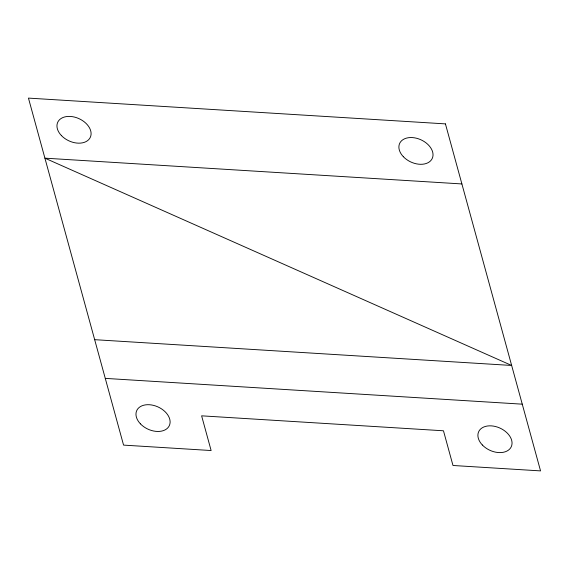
<?xml version="1.0" encoding="UTF-8"?>
<svg xmlns="http://www.w3.org/2000/svg" width="569" height="569" viewBox="0 0 569 569"><rect width="100%" height="100%" fill="white"/><g stroke="black" fill="none" stroke-linecap="round" stroke-linejoin="round"><path stroke-width="0.85" d="M461.9 183.943L44.915 158.161L511.652 365.462L94.66 339.679M105.272 378.385L522.257 404.168M445.435 123.886L28.45 98.103L123.565 445.114L211.127 450.534L201.618 415.832L443.471 430.783L452.981 465.485L540.55 470.897L445.435 123.886M61.409 135.564A17.945 12.191 24.8 0 0 90.3 137.349A17.945 12.191 24.8 0 0 70.371 116.439A17.945 12.191 24.8 0 0 61.409 135.564M403.343 156.703A17.945 12.191 24.8 0 0 432.227 158.495A17.945 12.191 24.8 0 0 412.297 137.577A17.945 12.191 24.8 0 0 403.343 156.703M482.356 444.994A17.945 12.191 24.8 0 0 511.247 446.786A17.945 12.191 24.8 0 0 491.317 425.868A17.945 12.191 24.8 0 0 482.356 444.994M140.429 423.855A17.945 12.191 24.8 0 0 169.32 425.64A17.945 12.191 24.8 0 0 149.384 404.73A17.945 12.191 24.8 0 0 140.429 423.855"/></g></svg>
